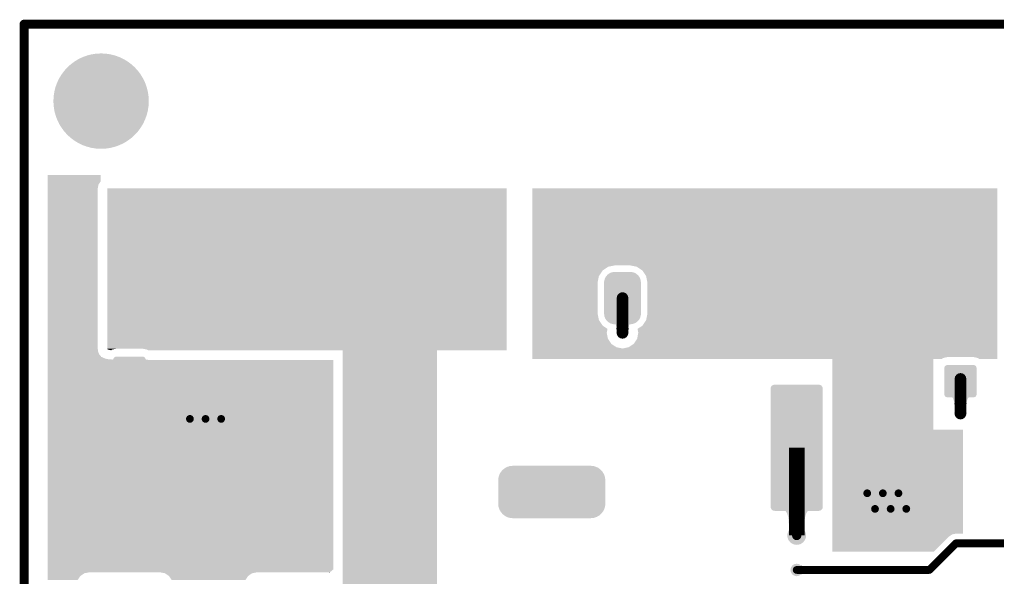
# Model space of a CAD drawing. Header units: millimetres. Extents: x -0.01 to 2.37, y -0.01 to 1.58.
# Drawn here: x -0.006 to 1.245, y 0.867 to 1.581 of the extents above; entities that cross this region are included whole.
import ezdxf

# ---------------------------------------------------------------- set-up
doc = ezdxf.new("R2010")
doc.units = ezdxf.units.MM
doc.layers.get('0').update_dxf_attribs({"linetype": 'CONTINUOUS', "lineweight": 0})
for name, color, linetype, lineweight in [('PCB_KUR_GKO', 130, 'CONTINUOUS', 0), ('PCB_KUR_GTL', 30, 'CONTINUOUS', 0), ('PCB_KUR_GTP', 254, 'CONTINUOUS', 0), ('PCB_KUR_GTS', 254, 'CONTINUOUS', 0), ('PCB_KUR_TXT', 254, 'CONTINUOUS', 0)]:
    doc.layers.add(name, color=color, linetype=linetype, lineweight=lineweight)

# ---------------------------------------------------------------- blocks, each defined once
blk = doc.blocks.new('ROUND_3')
h = blk.add_hatch(color=256)
edge = h.paths.add_edge_path(flags=0)
edge.add_arc((0, 0), 0.0059, 0, 360)
blk = doc.blocks.new('CUSTOM_31')
for points in [[(-0.0315, -0.0756), (-0.0315, 0.0756), (0.0315, -0.0756), (0.0315, 0.0756)], [(-0.0314, 0.0756), (-0.031, 0.0771), (0.0314, 0.0756), (0.0311, 0.0771)], [(-0.031, 0.0772), (-0.0299, 0.0783), (0.031, 0.0772), (0.03, 0.0783)], [(-0.031, 0.0771), (-0.031, 0.0772), (0.0311, 0.0771), (0.031, 0.0772)], [(-0.0299, 0.0783), (-0.0283, 0.0787), (0.0298, 0.0783), (0.0283, 0.0787)], [(-0.0299, 0.0783), (-0.0299, 0.0783), (0.03, 0.0783), (0.0298, 0.0783)], [(-0.0311, -0.0771), (-0.0314, -0.0756), (0.031, -0.0771), (0.0314, -0.0756)], [(-0.031, -0.0772), (-0.0311, -0.0771), (0.031, -0.0772), (0.031, -0.0771)], [(-0.03, -0.0783), (-0.031, -0.0772), (0.0299, -0.0783), (0.031, -0.0772)], [(-0.0283, -0.0787), (-0.0298, -0.0783), (0.0283, -0.0787), (0.0299, -0.0783)]]:
    blk.add_solid(points)
blk = doc.blocks.new('CUSTOM_10')
for points in [[(-0.0187, -0.0168), (-0.0187, 0.0168), (0.0187, -0.0168), (0.0187, 0.0168)], [(-0.0186, 0.0172), (-0.0181, 0.018), (0.0185, 0.0172), (0.0182, 0.018)], [(-0.0186, 0.0168), (-0.0186, 0.0172), (0.0186, 0.0168), (0.0185, 0.0172)], [(-0.0181, 0.018), (-0.018, 0.0182), (0.0182, 0.018), (0.0178, 0.0182)], [(-0.018, 0.0182), (-0.017, 0.0186), (0.0178, 0.0182), (0.0172, 0.0186)], [(-0.017, 0.0186), (-0.0168, 0.0186), (0.0172, 0.0186), (0.0168, 0.0186)], [(-0.0168, 0.0186), (-0.0168, 0.0187), (0.0168, 0.0186), (0.0168, 0.0187)], [(-0.0185, -0.0172), (-0.0186, -0.0168), (0.0186, -0.0172), (0.0186, -0.0168)], [(-0.0182, -0.018), (-0.0185, -0.0172), (0.0181, -0.018), (0.0186, -0.0172)], [(-0.0178, -0.0182), (-0.0182, -0.018), (0.018, -0.0182), (0.0181, -0.018)], [(-0.0172, -0.0186), (-0.0178, -0.0182), (0.017, -0.0186), (0.018, -0.0182)], [(-0.0168, -0.0186), (-0.0172, -0.0186), (0.0168, -0.0186), (0.017, -0.0186)], [(-0.0168, -0.0187), (-0.0168, -0.0186), (0.0168, -0.0187), (0.0168, -0.0186)]]:
    blk.add_solid(points)
blk = doc.blocks.new('CUSTOM_61')
for points in [[(-0.061, 0.0243), (-0.0593, 0.0261), (0.0611, 0.0243), (0.0592, 0.0261)], [(-0.0593, 0.0261), (-0.0585, 0.0266), (0.0592, 0.0261), (0.0586, 0.0266)], [(-0.0585, 0.0266), (-0.0564, 0.028), (0.0586, 0.0266), (0.0563, 0.028)], [(-0.0564, 0.028), (-0.0554, 0.0284), (0.0563, 0.028), (0.0556, 0.0284)], [(-0.0554, 0.0284), (-0.0532, 0.0292), (0.0556, 0.0284), (0.0529, 0.0292)], [(-0.0532, 0.0292), (-0.0517, 0.0293), (0.0529, 0.0292), (0.0523, 0.0293)], [(-0.0517, 0.0293), (-0.0498, 0.0295), (0.0523, 0.0293), (0.0498, 0.0295)], [(-0.0645, 0.0148), (-0.0643, 0.0173), (0.0645, 0.0148), (0.0643, 0.0173)], [(-0.0645, 0.0147), (-0.0645, 0.0148), (0.0645, 0.0147), (0.0645, 0.0148)], [(-0.0645, -0.0147), (-0.0645, 0.0147), (0.0645, -0.0147), (0.0645, 0.0147)], [(-0.0643, 0.0173), (-0.0641, 0.0182), (0.0643, 0.0173), (0.0642, 0.0182)], [(-0.0641, 0.0182), (-0.0634, 0.0206), (0.0642, 0.0182), (0.0633, 0.0206)], [(-0.0634, 0.0206), (-0.0629, 0.0214), (0.0633, 0.0206), (0.063, 0.0214)], [(-0.0629, 0.0214), (-0.0616, 0.0236), (0.063, 0.0214), (0.0616, 0.0236)], [(-0.0616, 0.0236), (-0.061, 0.0243), (0.0616, 0.0236), (0.0611, 0.0243)], [(-0.0645, -0.0148), (-0.0645, -0.0147), (0.0645, -0.0148), (0.0645, -0.0147)], [(-0.0643, -0.0173), (-0.0645, -0.0148), (0.0643, -0.0173), (0.0645, -0.0148)], [(-0.0642, -0.0182), (-0.0643, -0.0173), (0.0641, -0.0182), (0.0643, -0.0173)], [(-0.0633, -0.0206), (-0.0642, -0.0182), (0.0634, -0.0206), (0.0641, -0.0182)], [(-0.063, -0.0214), (-0.0633, -0.0206), (0.0629, -0.0214), (0.0634, -0.0206)], [(-0.0616, -0.0236), (-0.063, -0.0214), (0.0616, -0.0236), (0.0629, -0.0214)], [(-0.0611, -0.0243), (-0.0616, -0.0236), (0.061, -0.0243), (0.0616, -0.0236)], [(-0.0592, -0.0261), (-0.0611, -0.0243), (0.0593, -0.0261), (0.061, -0.0243)], [(-0.0586, -0.0266), (-0.0592, -0.0261), (0.0585, -0.0266), (0.0593, -0.0261)], [(-0.0563, -0.028), (-0.0586, -0.0266), (0.0564, -0.028), (0.0585, -0.0266)], [(-0.0556, -0.0284), (-0.0563, -0.028), (0.0554, -0.0284), (0.0564, -0.028)], [(-0.0529, -0.0292), (-0.0556, -0.0284), (0.0532, -0.0292), (0.0554, -0.0284)], [(-0.0523, -0.0293), (-0.0529, -0.0292), (0.0517, -0.0293), (0.0532, -0.0292)], [(-0.0498, -0.0295), (-0.0523, -0.0293), (0.0498, -0.0295), (0.0517, -0.0293)]]:
    blk.add_solid(points)
blk = doc.blocks.new('CUSTOM_62')
for points in [[(-0.0188, 0.0238), (-0.018, 0.025), (0.0187, 0.0238), (0.0181, 0.025)], [(-0.018, 0.025), (-0.0173, 0.0261), (0.0181, 0.025), (0.0171, 0.0261)], [(-0.0173, 0.0261), (-0.0161, 0.0271), (0.0171, 0.0261), (0.0163, 0.0271)], [(-0.0161, 0.0271), (-0.0152, 0.028), (0.0163, 0.0271), (0.015, 0.028)], [(-0.0152, 0.028), (-0.0137, 0.0287), (0.015, 0.028), (0.0139, 0.0287)], [(-0.0137, 0.0287), (-0.0126, 0.0291), (0.0139, 0.0287), (0.0123, 0.0291)], [(-0.0126, 0.0291), (-0.0105, 0.0294), (0.0123, 0.0291), (0.0112, 0.0294)], [(-0.0105, 0.0294), (-0.0098, 0.0295), (0.0112, 0.0294), (0.0098, 0.0295)], [(-0.0197, -0.0197), (-0.0197, 0.0197), (0.0197, -0.0197), (0.0197, 0.0197)], [(-0.0196, 0.0211), (-0.0191, 0.0225), (0.0195, 0.0211), (0.0193, 0.0225)], [(-0.0196, 0.0197), (-0.0196, 0.0211), (0.0196, 0.0197), (0.0195, 0.0211)], [(-0.0191, 0.0225), (-0.0188, 0.0238), (0.0193, 0.0225), (0.0187, 0.0238)], [(-0.0195, -0.0211), (-0.0196, -0.0197), (0.0196, -0.0211), (0.0196, -0.0197)], [(-0.0193, -0.0225), (-0.0195, -0.0211), (0.0191, -0.0225), (0.0196, -0.0211)], [(-0.0187, -0.0238), (-0.0193, -0.0225), (0.0188, -0.0238), (0.0191, -0.0225)], [(-0.0181, -0.025), (-0.0187, -0.0238), (0.018, -0.025), (0.0188, -0.0238)], [(-0.0171, -0.0261), (-0.0181, -0.025), (0.0173, -0.0261), (0.018, -0.025)], [(-0.0163, -0.0271), (-0.0171, -0.0261), (0.0161, -0.0271), (0.0173, -0.0261)], [(-0.015, -0.028), (-0.0163, -0.0271), (0.0152, -0.028), (0.0161, -0.0271)], [(-0.0139, -0.0287), (-0.015, -0.028), (0.0137, -0.0287), (0.0152, -0.028)], [(-0.0123, -0.0291), (-0.0139, -0.0287), (0.0126, -0.0291), (0.0137, -0.0287)], [(-0.0112, -0.0294), (-0.0123, -0.0291), (0.0105, -0.0294), (0.0126, -0.0291)], [(-0.0098, -0.0295), (-0.0112, -0.0294), (0.0098, -0.0295), (0.0105, -0.0294)]]:
    blk.add_solid(points)
blk = doc.blocks.new('ROUND_6')
h = blk.add_hatch(color=256)
edge = h.paths.add_edge_path(flags=0)
edge.add_arc((0, 0), 0.012, 0, 360)
blk = doc.blocks.new('ROUND_12')
h = blk.add_hatch(color=256)
edge = h.paths.add_edge_path(flags=0)
edge.add_arc((0, 0), 0.059, 0, 360)
blk = doc.blocks.new('ROUND_16')
h = blk.add_hatch(color=256)
edge = h.paths.add_edge_path(flags=0)
edge.add_arc((0, 0), 0.008, 0, 360)
blk = doc.blocks.new('ROUND_8')
h = blk.add_hatch(color=256)
edge = h.paths.add_edge_path(flags=0)
edge.add_arc((0, 0), 0.005, 0, 360)
blk = doc.blocks.new('ROUND_65')
h = blk.add_hatch(color=256)
edge = h.paths.add_edge_path(flags=0)
edge.add_arc((0, 0), 0.01, 0, 360)
blk = doc.blocks.new('ROUND_27')
h = blk.add_hatch(color=256)
edge = h.paths.add_edge_path(flags=0)
edge.add_arc((0, 0), 0.0075, 0, 360)
blk = doc.blocks.new('CUSTOM_67')
for points in [[(-0.0334, 0.0756), (-0.0331, 0.0774), (0.0334, 0.0756), (0.033, 0.0774)], [(-0.0334, -0.0756), (-0.0334, 0.0756), (0.0334, -0.0756), (0.0334, 0.0756)], [(-0.0331, 0.0774), (-0.033, 0.0776), (0.033, 0.0774), (0.033, 0.0776)], [(-0.033, 0.0776), (-0.032, 0.0791), (0.033, 0.0776), (0.0319, 0.0791)], [(-0.032, 0.0791), (-0.0318, 0.0792), (0.0319, 0.0791), (0.0319, 0.0792)], [(-0.0318, 0.0792), (-0.0303, 0.0803), (0.0319, 0.0792), (0.0303, 0.0803)], [(-0.0303, 0.0803), (-0.0301, 0.0803), (0.0303, 0.0803), (0.0302, 0.0803)], [(-0.0301, 0.0803), (-0.0283, 0.0807), (0.0302, 0.0803), (0.0283, 0.0807)], [(-0.033, -0.0774), (-0.0334, -0.0756), (0.0331, -0.0774), (0.0334, -0.0756)], [(-0.033, -0.0776), (-0.033, -0.0774), (0.033, -0.0776), (0.0331, -0.0774)], [(-0.0319, -0.0791), (-0.033, -0.0776), (0.032, -0.0791), (0.033, -0.0776)], [(-0.0319, -0.0792), (-0.0319, -0.0791), (0.0318, -0.0792), (0.032, -0.0791)], [(-0.0303, -0.0803), (-0.0319, -0.0792), (0.0303, -0.0803), (0.0318, -0.0792)], [(-0.0302, -0.0803), (-0.0303, -0.0803), (0.0301, -0.0803), (0.0303, -0.0803)], [(-0.0283, -0.0807), (-0.0302, -0.0803), (0.0283, -0.0807), (0.0301, -0.0803)]]:
    blk.add_solid(points)
blk = doc.blocks.new('CUSTOM_28')
for points in [[(-0.0206, 0.0175), (-0.0201, 0.0185), (0.0205, 0.0175), (0.0202, 0.0185)], [(-0.0206, 0.0168), (-0.0206, 0.0175), (0.0206, 0.0168), (0.0205, 0.0175)], [(-0.0206, -0.0168), (-0.0206, 0.0168), (0.0206, -0.0168), (0.0206, 0.0168)], [(-0.0201, 0.0185), (-0.0199, 0.0191), (0.0202, 0.0185), (0.0198, 0.0191)], [(-0.0199, 0.0191), (-0.019, 0.0199), (0.0198, 0.0191), (0.0191, 0.0199)], [(-0.019, 0.0199), (-0.0185, 0.0202), (0.0191, 0.0199), (0.0183, 0.0202)], [(-0.0185, 0.0202), (-0.0171, 0.0206), (0.0183, 0.0202), (0.0175, 0.0206)], [(-0.0171, 0.0206), (-0.0168, 0.0206), (0.0175, 0.0206), (0.0168, 0.0206)], [(-0.0205, -0.0175), (-0.0206, -0.0168), (0.0206, -0.0175), (0.0206, -0.0168)], [(-0.0202, -0.0185), (-0.0205, -0.0175), (0.0201, -0.0185), (0.0206, -0.0175)], [(-0.0198, -0.0191), (-0.0202, -0.0185), (0.0199, -0.0191), (0.0201, -0.0185)], [(-0.0191, -0.0199), (-0.0198, -0.0191), (0.019, -0.0199), (0.0199, -0.0191)], [(-0.0183, -0.0202), (-0.0191, -0.0199), (0.0185, -0.0202), (0.019, -0.0199)], [(-0.0175, -0.0206), (-0.0183, -0.0202), (0.0171, -0.0206), (0.0185, -0.0202)], [(-0.0168, -0.0206), (-0.0175, -0.0206), (0.0168, -0.0206), (0.0171, -0.0206)]]:
    blk.add_solid(points)
blk = doc.blocks.new('CUSTOM_75')
for points in [[(-0.0659, 0.0244), (-0.0649, 0.0257), (0.0658, 0.0244), (0.0651, 0.0257)], [(-0.0649, 0.0257), (-0.0636, 0.0275), (0.0651, 0.0257), (0.0635, 0.0275)], [(-0.0636, 0.0275), (-0.0624, 0.0286), (0.0635, 0.0275), (0.0625, 0.0286)], [(-0.0624, 0.0286), (-0.0607, 0.0301), (0.0625, 0.0286), (0.0605, 0.0301)], [(-0.0607, 0.0301), (-0.0592, 0.0309), (0.0605, 0.0301), (0.0594, 0.0309)], [(-0.0592, 0.0309), (-0.0573, 0.032), (0.0594, 0.0309), (0.0571, 0.032)], [(-0.0573, 0.032), (-0.0556, 0.0325), (0.0571, 0.032), (0.0559, 0.0325)], [(-0.0556, 0.0325), (-0.0536, 0.0332), (0.0559, 0.0325), (0.0532, 0.0332)], [(-0.0536, 0.0332), (-0.0512, 0.0334), (0.0532, 0.0332), (0.0521, 0.0334)], [(-0.0512, 0.0334), (-0.0498, 0.0335), (0.0521, 0.0334), (0.0498, 0.0335)], [(-0.0685, 0.0148), (-0.0684, 0.0171), (0.0685, 0.0148), (0.0683, 0.0171)], [(-0.0685, 0.0147), (-0.0685, 0.0148), (0.0685, 0.0147), (0.0685, 0.0148)], [(-0.0685, -0.0147), (-0.0685, 0.0147), (0.0685, -0.0147), (0.0685, 0.0147)], [(-0.0684, 0.0171), (-0.0681, 0.0186), (0.0683, 0.0171), (0.0682, 0.0186)], [(-0.0681, 0.0186), (-0.0675, 0.0209), (0.0682, 0.0186), (0.0674, 0.0209)], [(-0.0675, 0.0209), (-0.0669, 0.0223), (0.0674, 0.0209), (0.067, 0.0223)], [(-0.0669, 0.0223), (-0.0659, 0.0244), (0.067, 0.0223), (0.0658, 0.0244)], [(-0.0685, -0.0148), (-0.0685, -0.0147), (0.0685, -0.0148), (0.0685, -0.0147)], [(-0.0683, -0.0171), (-0.0685, -0.0148), (0.0684, -0.0171), (0.0685, -0.0148)], [(-0.0682, -0.0186), (-0.0683, -0.0171), (0.0681, -0.0186), (0.0684, -0.0171)], [(-0.0674, -0.0209), (-0.0682, -0.0186), (0.0675, -0.0209), (0.0681, -0.0186)], [(-0.067, -0.0223), (-0.0674, -0.0209), (0.0669, -0.0223), (0.0675, -0.0209)], [(-0.0658, -0.0244), (-0.067, -0.0223), (0.0659, -0.0244), (0.0669, -0.0223)], [(-0.0651, -0.0257), (-0.0658, -0.0244), (0.0649, -0.0257), (0.0659, -0.0244)], [(-0.0635, -0.0275), (-0.0651, -0.0257), (0.0636, -0.0275), (0.0649, -0.0257)], [(-0.0625, -0.0286), (-0.0635, -0.0275), (0.0624, -0.0286), (0.0636, -0.0275)], [(-0.0605, -0.0301), (-0.0625, -0.0286), (0.0607, -0.0301), (0.0624, -0.0286)], [(-0.0594, -0.0309), (-0.0605, -0.0301), (0.0592, -0.0309), (0.0607, -0.0301)], [(-0.0571, -0.032), (-0.0594, -0.0309), (0.0573, -0.032), (0.0592, -0.0309)], [(-0.0559, -0.0325), (-0.0571, -0.032), (0.0556, -0.0325), (0.0573, -0.032)], [(-0.0532, -0.0332), (-0.0559, -0.0325), (0.0536, -0.0332), (0.0556, -0.0325)], [(-0.0521, -0.0334), (-0.0532, -0.0332), (0.0512, -0.0334), (0.0536, -0.0332)], [(-0.0498, -0.0335), (-0.0521, -0.0334), (0.0498, -0.0335), (0.0512, -0.0334)]]:
    blk.add_solid(points)
blk = doc.blocks.new('CUSTOM_76')
for points in [[(-0.0227, 0.0246), (-0.022, 0.0261), (0.0226, 0.0246), (0.0221, 0.0261)], [(-0.022, 0.0261), (-0.0212, 0.0276), (0.0221, 0.0261), (0.0211, 0.0276)], [(-0.0212, 0.0276), (-0.0201, 0.0288), (0.0211, 0.0276), (0.0202, 0.0288)], [(-0.0201, 0.0288), (-0.019, 0.0301), (0.0202, 0.0288), (0.0188, 0.0301)], [(-0.019, 0.0301), (-0.0175, 0.0311), (0.0188, 0.0301), (0.0177, 0.0311)], [(-0.0175, 0.0311), (-0.0163, 0.032), (0.0177, 0.0311), (0.016, 0.032)], [(-0.0163, 0.032), (-0.0145, 0.0326), (0.016, 0.032), (0.0148, 0.0326)], [(-0.0145, 0.0326), (-0.0131, 0.0331), (0.0148, 0.0326), (0.0127, 0.0331)], [(-0.0131, 0.0331), (-0.0108, 0.0334), (0.0127, 0.0331), (0.0116, 0.0334)], [(-0.0108, 0.0334), (-0.0098, 0.0335), (0.0116, 0.0334), (0.0098, 0.0335)], [(-0.0237, -0.0197), (-0.0237, 0.0197), (0.0237, -0.0197), (0.0237, 0.0197)], [(-0.0236, 0.0197), (-0.0235, 0.0214), (0.0236, 0.0197), (0.0234, 0.0214)], [(-0.0235, 0.0214), (-0.0231, 0.023), (0.0234, 0.0214), (0.0233, 0.023)], [(-0.0231, 0.023), (-0.0227, 0.0246), (0.0233, 0.023), (0.0226, 0.0246)], [(-0.0234, -0.0214), (-0.0236, -0.0197), (0.0235, -0.0214), (0.0236, -0.0197)], [(-0.0233, -0.023), (-0.0234, -0.0214), (0.0231, -0.023), (0.0235, -0.0214)], [(-0.0226, -0.0246), (-0.0233, -0.023), (0.0227, -0.0246), (0.0231, -0.023)], [(-0.0221, -0.0261), (-0.0226, -0.0246), (0.022, -0.0261), (0.0227, -0.0246)], [(-0.0211, -0.0276), (-0.0221, -0.0261), (0.0212, -0.0276), (0.022, -0.0261)], [(-0.0202, -0.0288), (-0.0211, -0.0276), (0.0201, -0.0288), (0.0212, -0.0276)], [(-0.0188, -0.0301), (-0.0202, -0.0288), (0.019, -0.0301), (0.0201, -0.0288)], [(-0.0177, -0.0311), (-0.0188, -0.0301), (0.0175, -0.0311), (0.019, -0.0301)], [(-0.016, -0.032), (-0.0177, -0.0311), (0.0163, -0.032), (0.0175, -0.0311)], [(-0.0148, -0.0326), (-0.016, -0.032), (0.0145, -0.0326), (0.0163, -0.032)], [(-0.0127, -0.0331), (-0.0148, -0.0326), (0.0131, -0.0331), (0.0145, -0.0326)], [(-0.0116, -0.0334), (-0.0127, -0.0331), (0.0108, -0.0334), (0.0131, -0.0331)], [(-0.0098, -0.0335), (-0.0116, -0.0334), (0.0098, -0.0335), (0.0108, -0.0334)]]:
    blk.add_solid(points)
blk = doc.blocks.new('ROUND_22')
h = blk.add_hatch(color=256)
edge = h.paths.add_edge_path(flags=0)
edge.add_arc((0, 0), 0.061, 0, 360)
blk = doc.blocks.new('ROUND_78')
h = blk.add_hatch(color=256)
edge = h.paths.add_edge_path(flags=0)
edge.add_arc((0, 0), 0.006, 0, 360)

msp = doc.modelspace()

# ---------------------------------------------------------------- linework, layer by layer
at = {"layer": 'PCB_KUR_GKO', "lineweight": 211, "const_width": 0.0118}
for points in [[(0, 0), (0, 1.5748)], [(0, 1.5748), (2.3622, 1.5748)]]:
    msp.add_lwpolyline(points, dxfattribs=at)
at = {"layer": 'PCB_KUR_GTL', "lineweight": 211}
for points, const_width in [([(0.7654, 1.1802), (0.7654, 1.2245)], 0.015), ([(1.1977, 1.0769), (1.1977, 1.1211)], 0.015), ([(0.9882, 0.9209), (0.9882, 1.0331)], 0.02), ([(1.1578, 0.8768), (1.1919, 0.9109)], 0.01), ([(1.1919, 0.9109), (1.2648, 0.9109)], 0.01), ([(0.9882, 0.8768), (1.1578, 0.8768)], 0.01)]:
    msp.add_lwpolyline(points, dxfattribs=dict(at, const_width=const_width))
at = {"layer": 'PCB_KUR_GTL'}
for points in [[(0.03, 1.3737), (0.03, 1.382), (0.0979, 1.3737), (0.0979, 1.382)], [(0.03, 1.3735), (0.03, 1.3737), (0.0977, 1.3735), (0.0979, 1.3737)], [(0.03, 1.3696), (0.03, 1.3735), (0.0951, 1.3696), (0.0977, 1.3735)], [(0.03, 1.365), (0.03, 1.3696), (0.0942, 1.365), (0.0951, 1.3696)], [(0.03, 1.159), (0.03, 1.365), (0.0942, 1.159), (0.0942, 1.365)], [(0.1062, 1.1598), (0.1062, 1.365), (0.617, 1.1598), (0.617, 1.365)], [(0.65, 1.2663), (0.65, 1.365), (1.245, 1.2663), (1.245, 1.365)], [(0.65, 1.2646), (0.65, 1.2663), (0.7471, 1.2646), (0.7556, 1.2663)], [(0.65, 1.2663), (0.65, 1.2663), (0.7556, 1.2663), (0.7753, 1.2663)], [(0.65, 1.2598), (0.65, 1.2646), (0.74, 1.2598), (0.7471, 1.2646)], [(0.7837, 1.2646), (0.7753, 1.2663), (1.245, 1.2646), (1.245, 1.2663)], [(0.7909, 1.2598), (0.7837, 1.2646), (1.245, 1.2598), (1.245, 1.2646)], [(0.65, 1.2526), (0.65, 1.2598), (0.7352, 1.2526), (0.74, 1.2598)], [(0.65, 1.2442), (0.65, 1.2526), (0.7335, 1.2442), (0.7352, 1.2526)], [(0.7956, 1.2526), (0.7909, 1.2598), (1.245, 1.2526), (1.245, 1.2598)], [(0.7973, 1.2442), (0.7956, 1.2526), (1.245, 1.2442), (1.245, 1.2526)], [(0.65, 1.2048), (0.65, 1.2442), (0.7335, 1.2048), (0.7335, 1.2442)], [(0.7973, 1.2048), (0.7973, 1.2442), (1.245, 1.2048), (1.245, 1.2442)], [(0.65, 1.1964), (0.65, 1.2048), (0.7352, 1.1964), (0.7335, 1.2048)], [(0.7956, 1.1964), (0.7973, 1.2048), (1.245, 1.1964), (1.245, 1.2048)], [(0.65, 1.1892), (0.65, 1.1964), (0.74, 1.1892), (0.7352, 1.1964)], [(0.65, 1.1851), (0.65, 1.1892), (0.7462, 1.1851), (0.74, 1.1892)], [(0.7521, 1.1963), (0.7508, 1.1965), (0.7787, 1.1963), (0.78, 1.1965)], [(0.7533, 1.1958), (0.7521, 1.1963), (0.7775, 1.1958), (0.7787, 1.1963)], [(0.7544, 1.195), (0.7533, 1.1958), (0.7764, 1.195), (0.7775, 1.1958)], [(0.7553, 1.1939), (0.7544, 1.195), (0.7755, 1.1939), (0.7764, 1.195)], [(0.7561, 1.1924), (0.7553, 1.1939), (0.7747, 1.1924), (0.7755, 1.1939)], [(0.7568, 1.1906), (0.7561, 1.1924), (0.774, 1.1906), (0.7747, 1.1924)], [(0.7573, 1.1885), (0.7568, 1.1906), (0.7736, 1.1885), (0.774, 1.1906)], [(0.7576, 1.1861), (0.7573, 1.1885), (0.7732, 1.1861), (0.7736, 1.1885)], [(0.7846, 1.1851), (0.7909, 1.1892), (1.245, 1.1851), (1.245, 1.1892)], [(0.7909, 1.1892), (0.7956, 1.1964), (1.245, 1.1892), (1.245, 1.1964)], [(0.65, 1.1802), (0.65, 1.1851), (0.7452, 1.1802), (0.7462, 1.1851)], [(0.65, 1.1725), (0.65, 1.1802), (0.7467, 1.1725), (0.7452, 1.1802)], [(0.7578, 1.1833), (0.7576, 1.1861), (0.773, 1.1833), (0.7732, 1.1861)], [(0.7579, 1.1802), (0.7578, 1.1833), (0.7729, 1.1802), (0.773, 1.1833)], [(0.7841, 1.1725), (0.7856, 1.1802), (1.245, 1.1725), (1.245, 1.1802)], [(0.7856, 1.1802), (0.7846, 1.1851), (1.245, 1.1802), (1.245, 1.1851)], [(0.65, 1.1659), (0.65, 1.1725), (0.7511, 1.1659), (0.7467, 1.1725)], [(0.65, 1.1616), (0.65, 1.1659), (0.7577, 1.1616), (0.7511, 1.1659)], [(0.7731, 1.1616), (0.7797, 1.1659), (1.245, 1.1616), (1.245, 1.1659)], [(0.7797, 1.1659), (0.7841, 1.1725), (1.245, 1.1659), (1.245, 1.1725)], [(0.03, 1.158), (0.03, 1.159), (0.0944, 1.158), (0.0942, 1.159)], [(0.03, 1.157), (0.03, 1.158), (0.0943, 1.157), (0.0944, 1.158)], [(0.03, 1.1557), (0.03, 1.157), (0.0948, 1.1557), (0.0943, 1.157)], [(0.03, 1.1544), (0.03, 1.1557), (0.0951, 1.1544), (0.0948, 1.1557)], [(0.03, 1.1535), (0.03, 1.1544), (0.0956, 1.1535), (0.0951, 1.1544)], [(0.03, 1.1526), (0.03, 1.1535), (0.096, 1.1526), (0.0956, 1.1535)], [(0.03, 1.1516), (0.03, 1.1526), (0.0969, 1.1516), (0.096, 1.1526)], [(0.03, 1.1504), (0.03, 1.1516), (0.0977, 1.1504), (0.0969, 1.1516)], [(0.1062, 1.159), (0.1062, 1.1598), (0.114, 1.159), (0.1179, 1.1598)], [(0.1075, 1.1587), (0.1062, 1.159), (0.1126, 1.1587), (0.114, 1.159)], [(0.1112, 1.1578), (0.1075, 1.1587), (0.1112, 1.1578), (0.1126, 1.1587)], [(0.1569, 1.1587), (0.1516, 1.1598), (0.617, 1.1587), (0.617, 1.1598)], [(0.1587, 1.1576), (0.1569, 1.1587), (0.617, 1.1576), (0.617, 1.1587)], [(0.4075, 0.77), (0.4075, 1.1576), (0.528, 0.77), (0.528, 1.1576)], [(0.65, 1.16), (0.65, 1.1616), (0.7654, 1.16), (0.7577, 1.1616)], [(0.65, 1.149), (0.65, 1.16), (1.245, 1.149), (1.245, 1.16)], [(0.7654, 1.16), (0.7731, 1.1616), (1.245, 1.16), (1.245, 1.1616)], [(0.03, 1.1502), (0.03, 1.1504), (0.0981, 1.1502), (0.0977, 1.1504)], [(0.03, 1.149), (0.03, 1.1502), (0.0981, 1.149), (0.0981, 1.1502)], [(0.03, 1.1486), (0.03, 1.149), (0.1005, 1.1486), (0.0996, 1.149)], [(0.03, 1.149), (0.03, 1.149), (0.0996, 1.149), (0.0981, 1.149)], [(0.03, 1.1478), (0.03, 1.1486), (0.1016, 1.1478), (0.1005, 1.1486)], [(0.03, 1.1476), (0.03, 1.1478), (0.1026, 1.1476), (0.1016, 1.1478)], [(0.03, 1.1472), (0.03, 1.1476), (0.1035, 1.1472), (0.1026, 1.1476)], [(0.03, 1.1461), (0.03, 1.1472), (0.1085, 1.1461), (0.1035, 1.1472)], [(0.03, 1.146), (0.03, 1.1461), (0.1088, 1.146), (0.1087, 1.1461)], [(0.03, 1.1461), (0.03, 1.1461), (0.1087, 1.1461), (0.1085, 1.1461)], [(0.03, 1.1459), (0.03, 1.146), (0.1132, 1.1459), (0.111, 1.146)], [(0.03, 1.1457), (0.03, 1.1459), (0.1563, 1.1457), (0.1559, 1.1459)], [(0.03, 1.1455), (0.03, 1.1457), (0.1587, 1.1455), (0.1575, 1.1457)], [(0.03, 1.1457), (0.03, 1.1457), (0.1575, 1.1457), (0.1563, 1.1457)], [(0.03, 0.8775), (0.03, 1.1455), (0.3955, 0.8775), (0.3955, 1.1455)], [(0.03, 1.1455), (0.03, 1.1455), (0.3955, 1.1455), (0.1587, 1.1455)], [(0.1132, 1.1459), (0.1134, 1.146), (0.1559, 1.1459), (0.1556, 1.146)], [(0.1135, 1.146), (0.114, 1.1462), (0.1556, 1.146), (0.1552, 1.1462)], [(0.114, 1.1462), (0.1145, 1.1464), (0.1552, 1.1462), (0.1541, 1.1464)], [(0.1145, 1.1464), (0.1156, 1.1468), (0.1541, 1.1464), (0.1535, 1.1468)], [(0.1156, 1.1468), (0.1163, 1.1471), (0.1535, 1.1468), (0.1531, 1.1471)], [(0.1163, 1.1471), (0.1167, 1.1473), (0.1531, 1.1471), (0.1525, 1.1473)], [(0.1167, 1.1473), (0.1191, 1.1478), (0.1525, 1.1473), (0.1504, 1.1478)], [(0.65, 1.1479), (0.65, 1.149), (1.1756, 1.1479), (1.1809, 1.149)], [(0.65, 1.1467), (0.65, 1.1479), (1.1738, 1.1467), (1.1756, 1.1479)], [(1.034, 1.056), (1.034, 1.1467), (1.163, 1.056), (1.163, 1.1467)], [(1.2199, 1.1479), (1.2146, 1.149), (1.245, 1.1479), (1.245, 1.149)], [(1.2217, 1.1467), (1.2199, 1.1479), (1.245, 1.1467), (1.245, 1.1479)], [(1.1842, 1.0994), (1.1828, 1.0996), (1.2113, 1.0994), (1.2126, 1.0996)], [(1.1854, 1.099), (1.1842, 1.0994), (1.21, 1.099), (1.2113, 1.0994)], [(1.1866, 1.0982), (1.1854, 1.099), (1.2089, 1.0982), (1.21, 1.099)], [(1.1875, 1.0972), (1.1866, 1.0982), (1.2079, 1.0972), (1.2089, 1.0982)], [(1.1884, 1.0958), (1.1875, 1.0972), (1.2071, 1.0958), (1.2079, 1.0972)], [(1.189, 1.0941), (1.1884, 1.0958), (1.2064, 1.0941), (1.2071, 1.0958)], [(1.1896, 1.0922), (1.189, 1.0941), (1.2059, 1.0922), (1.2064, 1.0941)], [(1.1899, 1.0899), (1.1896, 1.0922), (1.2055, 1.0899), (1.2059, 1.0922)], [(1.1902, 1.0873), (1.1899, 1.0899), (1.2053, 1.0873), (1.2055, 1.0899)], [(1.1902, 1.0845), (1.1902, 1.0873), (1.2052, 1.0845), (1.2053, 1.0873)], [(1.034, 0.9232), (1.034, 1.056), (1.201, 0.9232), (1.201, 1.056)], [(1.034, 1.056), (1.034, 1.056), (1.201, 1.056), (1.163, 1.056)], [(0.9701, 0.9544), (0.9683, 0.9546), (1.0063, 0.9544), (1.0081, 0.9546)], [(0.9683, 0.9546), (0.9683, 0.9546), (1.0081, 0.9546), (0.9683, 0.9546)], [(0.9718, 0.9538), (0.9701, 0.9544), (1.0046, 0.9538), (1.0063, 0.9544)], [(0.9733, 0.9528), (0.9718, 0.9538), (1.0031, 0.9528), (1.0046, 0.9538)], [(0.9746, 0.9513), (0.9733, 0.9528), (1.0018, 0.9513), (1.0031, 0.9528)], [(0.9757, 0.9495), (0.9746, 0.9513), (1.0007, 0.9495), (1.0018, 0.9513)], [(0.9766, 0.9473), (0.9757, 0.9495), (0.9998, 0.9473), (1.0007, 0.9495)], [(0.9773, 0.9447), (0.9766, 0.9473), (0.9991, 0.9447), (0.9998, 0.9473)], [(0.9778, 0.9417), (0.9773, 0.9447), (0.9986, 0.9417), (0.9991, 0.9447)], [(0.9781, 0.9383), (0.9778, 0.9417), (0.9983, 0.9383), (0.9986, 0.9417)], [(0.9782, 0.9344), (0.9781, 0.9383), (0.9982, 0.9344), (0.9983, 0.9383)], [(1.034, 0.9224), (1.034, 0.9232), (1.1879, 0.9224), (1.1919, 0.9232)], [(1.034, 0.9232), (1.034, 0.9232), (1.1919, 0.9232), (1.201, 0.9232)], [(1.034, 0.9223), (1.034, 0.9224), (1.1872, 0.9223), (1.1879, 0.9224)], [(1.034, 0.9196), (1.034, 0.9223), (1.1832, 0.9196), (1.1872, 0.9223)], [(1.034, 0.9), (1.034, 0.9196), (1.1636, 0.9), (1.1832, 0.9196)], [(0.03, 0.8738), (0.03, 0.8775), (0.391, 0.8738), (0.3955, 0.8775)], [(0.9939, 0.8823), (0.9939, 0.8824), (0.9941, 0.8823), (0.9939, 0.8824)], [(0.9939, 0.8822), (0.9939, 0.8823), (0.9943, 0.8822), (0.9941, 0.8823)], [(0.9939, 0.8821), (0.9939, 0.8822), (0.9946, 0.8821), (0.9943, 0.8822)], [(0.9939, 0.882), (0.9939, 0.8821), (0.9951, 0.882), (0.9946, 0.8821)], [(0.9939, 0.8819), (0.9939, 0.882), (0.9968, 0.8819), (0.9955, 0.882)], [(0.9939, 0.882), (0.9939, 0.882), (0.9955, 0.882), (0.9951, 0.882)], [(0.9939, 0.8818), (0.9939, 0.8819), (0.9993, 0.8818), (0.9968, 0.8819)], [(0.9939, 0.8718), (0.9939, 0.8818), (0.9993, 0.8718), (0.9993, 0.8818)], [(0.03, 0.8726), (0.03, 0.8738), (0.0771, 0.8726), (0.0833, 0.8738)], [(0.03, 0.8738), (0.03, 0.8738), (0.0833, 0.8738), (0.1738, 0.8738)], [(0.03, 0.8691), (0.03, 0.8726), (0.0719, 0.8691), (0.0771, 0.8726)], [(0.03, 0.8639), (0.03, 0.8691), (0.0684, 0.8639), (0.0719, 0.8691)], [(0.18, 0.8726), (0.1738, 0.8738), (0.2917, 0.8726), (0.2978, 0.8738)], [(0.1852, 0.8691), (0.18, 0.8726), (0.2865, 0.8691), (0.2917, 0.8726)], [(0.1887, 0.8639), (0.1852, 0.8691), (0.283, 0.8639), (0.2865, 0.8691)], [(0.3905, 0.8734), (0.3884, 0.8738), (0.3905, 0.8734), (0.391, 0.8738)], [(0.9939, 0.8716), (0.9939, 0.8718), (0.9951, 0.8716), (0.9983, 0.8718)], [(0.9939, 0.8715), (0.9939, 0.8716), (0.9946, 0.8715), (0.9951, 0.8716)], [(0.9939, 0.8714), (0.9939, 0.8715), (0.9943, 0.8714), (0.9946, 0.8715)], [(0.9939, 0.8713), (0.9939, 0.8714), (0.9941, 0.8713), (0.9943, 0.8714)], [(0.9939, 0.8712), (0.9939, 0.8713), (0.9939, 0.8712), (0.9941, 0.8713)]]:
    msp.add_solid(points, dxfattribs=at)

# ---------------------------------------------------------------- block references
at = {"layer": 'PCB_KUR_GKO'}
msp.add_blockref('ROUND_3', (0, 1.5748), dxfattribs=at)
at = {"layer": 'PCB_KUR_GTL'}
for name, p in [('ROUND_12', (0.0984, 1.4764)), ('CUSTOM_31', (0.9882, 1.2772)), ('CUSTOM_31', (0.3563, 1.2643)), ('CUSTOM_62', (0.5843, 1.2245)), ('CUSTOM_62', (0.6749, 1.2245)), ('CUSTOM_62', (0.7654, 1.2245)), ('ROUND_27', (0.7654, 1.2245)), ('CUSTOM_10', (0.1347, 1.1861)), ('CUSTOM_10', (1.1977, 1.1753)), ('ROUND_16', (0.7654, 1.1802)), ('ROUND_27', (0.7654, 1.1802)), ('CUSTOM_10', (0.1347, 1.129)), ('CUSTOM_10', (1.1977, 1.1182)), ('ROUND_27', (1.1977, 1.1211)), ('CUSTOM_31', (0.9882, 1.0331)), ('CUSTOM_31', (0.3563, 1.0202)), ('ROUND_16', (0.212, 1.07)), ('ROUND_16', (0.232, 1.07)), ('ROUND_16', (0.252, 1.07)), ('ROUND_16', (1.1977, 1.0769)), ('ROUND_27', (1.1977, 1.0769)), ('ROUND_65', (0.9882, 1.0331)), ('CUSTOM_61', (0.6749, 0.9765)), ('ROUND_16', (1.0784, 0.9749)), ('ROUND_16', (1.0984, 0.9749)), ('ROUND_16', (1.1184, 0.9749)), ('ROUND_16', (1.0884, 0.9549)), ('ROUND_16', (1.1084, 0.9549)), ('ROUND_16', (1.1284, 0.9549)), ('ROUND_6', (0.9882, 0.9209)), ('ROUND_65', (0.9882, 0.9209)), ('ROUND_8', (1.1919, 0.9109)), ('ROUND_8', (1.1919, 0.9109)), ('ROUND_16', (0.9882, 0.8768)), ('ROUND_8', (0.9882, 0.8768)), ('ROUND_8', (1.1578, 0.8768)), ('ROUND_8', (1.1578, 0.8768))]:
    msp.add_blockref(name, p, dxfattribs=at)
at = {"layer": 'PCB_KUR_GTP'}
for name, p in [('CUSTOM_31', (0.9882, 1.2772)), ('CUSTOM_31', (0.3563, 1.2643)), ('CUSTOM_62', (0.5843, 1.2245)), ('CUSTOM_62', (0.6749, 1.2245)), ('CUSTOM_62', (0.7654, 1.2245)), ('CUSTOM_10', (0.1347, 1.1861)), ('CUSTOM_10', (1.1977, 1.1753)), ('CUSTOM_10', (0.1347, 1.129)), ('CUSTOM_10', (1.1977, 1.1182)), ('CUSTOM_31', (0.9882, 1.0331)), ('CUSTOM_31', (0.3563, 1.0202)), ('CUSTOM_61', (0.6749, 0.9765))]:
    msp.add_blockref(name, p, dxfattribs=at)
at = {"layer": 'PCB_KUR_GTS'}
for name, p in [('ROUND_22', (0.0984, 1.4764)), ('CUSTOM_67', (0.9882, 1.2772)), ('CUSTOM_67', (0.3563, 1.2643)), ('CUSTOM_76', (0.5843, 1.2245)), ('CUSTOM_76', (0.6749, 1.2245)), ('CUSTOM_76', (0.7654, 1.2245)), ('CUSTOM_28', (0.1347, 1.1861)), ('CUSTOM_28', (1.1977, 1.1753)), ('CUSTOM_28', (0.1347, 1.129)), ('CUSTOM_28', (1.1977, 1.1182)), ('CUSTOM_67', (0.9882, 1.0331)), ('CUSTOM_67', (0.3563, 1.0202)), ('CUSTOM_75', (0.6749, 0.9765))]:
    msp.add_blockref(name, p, dxfattribs=at)
at = {"layer": 'PCB_KUR_TXT'}
for name, p in [('ROUND_12', (0.0984, 1.4764)), ('ROUND_8', (0.7654, 1.1802)), ('ROUND_8', (1.1977, 1.0769)), ('ROUND_8', (0.212, 1.07)), ('ROUND_8', (0.232, 1.07)), ('ROUND_8', (0.252, 1.07)), ('ROUND_8', (1.0784, 0.9749)), ('ROUND_8', (1.0984, 0.9749)), ('ROUND_8', (1.1184, 0.9749)), ('ROUND_8', (1.0884, 0.9549)), ('ROUND_8', (1.1084, 0.9549)), ('ROUND_8', (1.1284, 0.9549)), ('ROUND_78', (0.9882, 0.9209)), ('ROUND_8', (0.9882, 0.8768))]:
    msp.add_blockref(name, p, dxfattribs=at)

doc.saveas('drawing.dxf')
